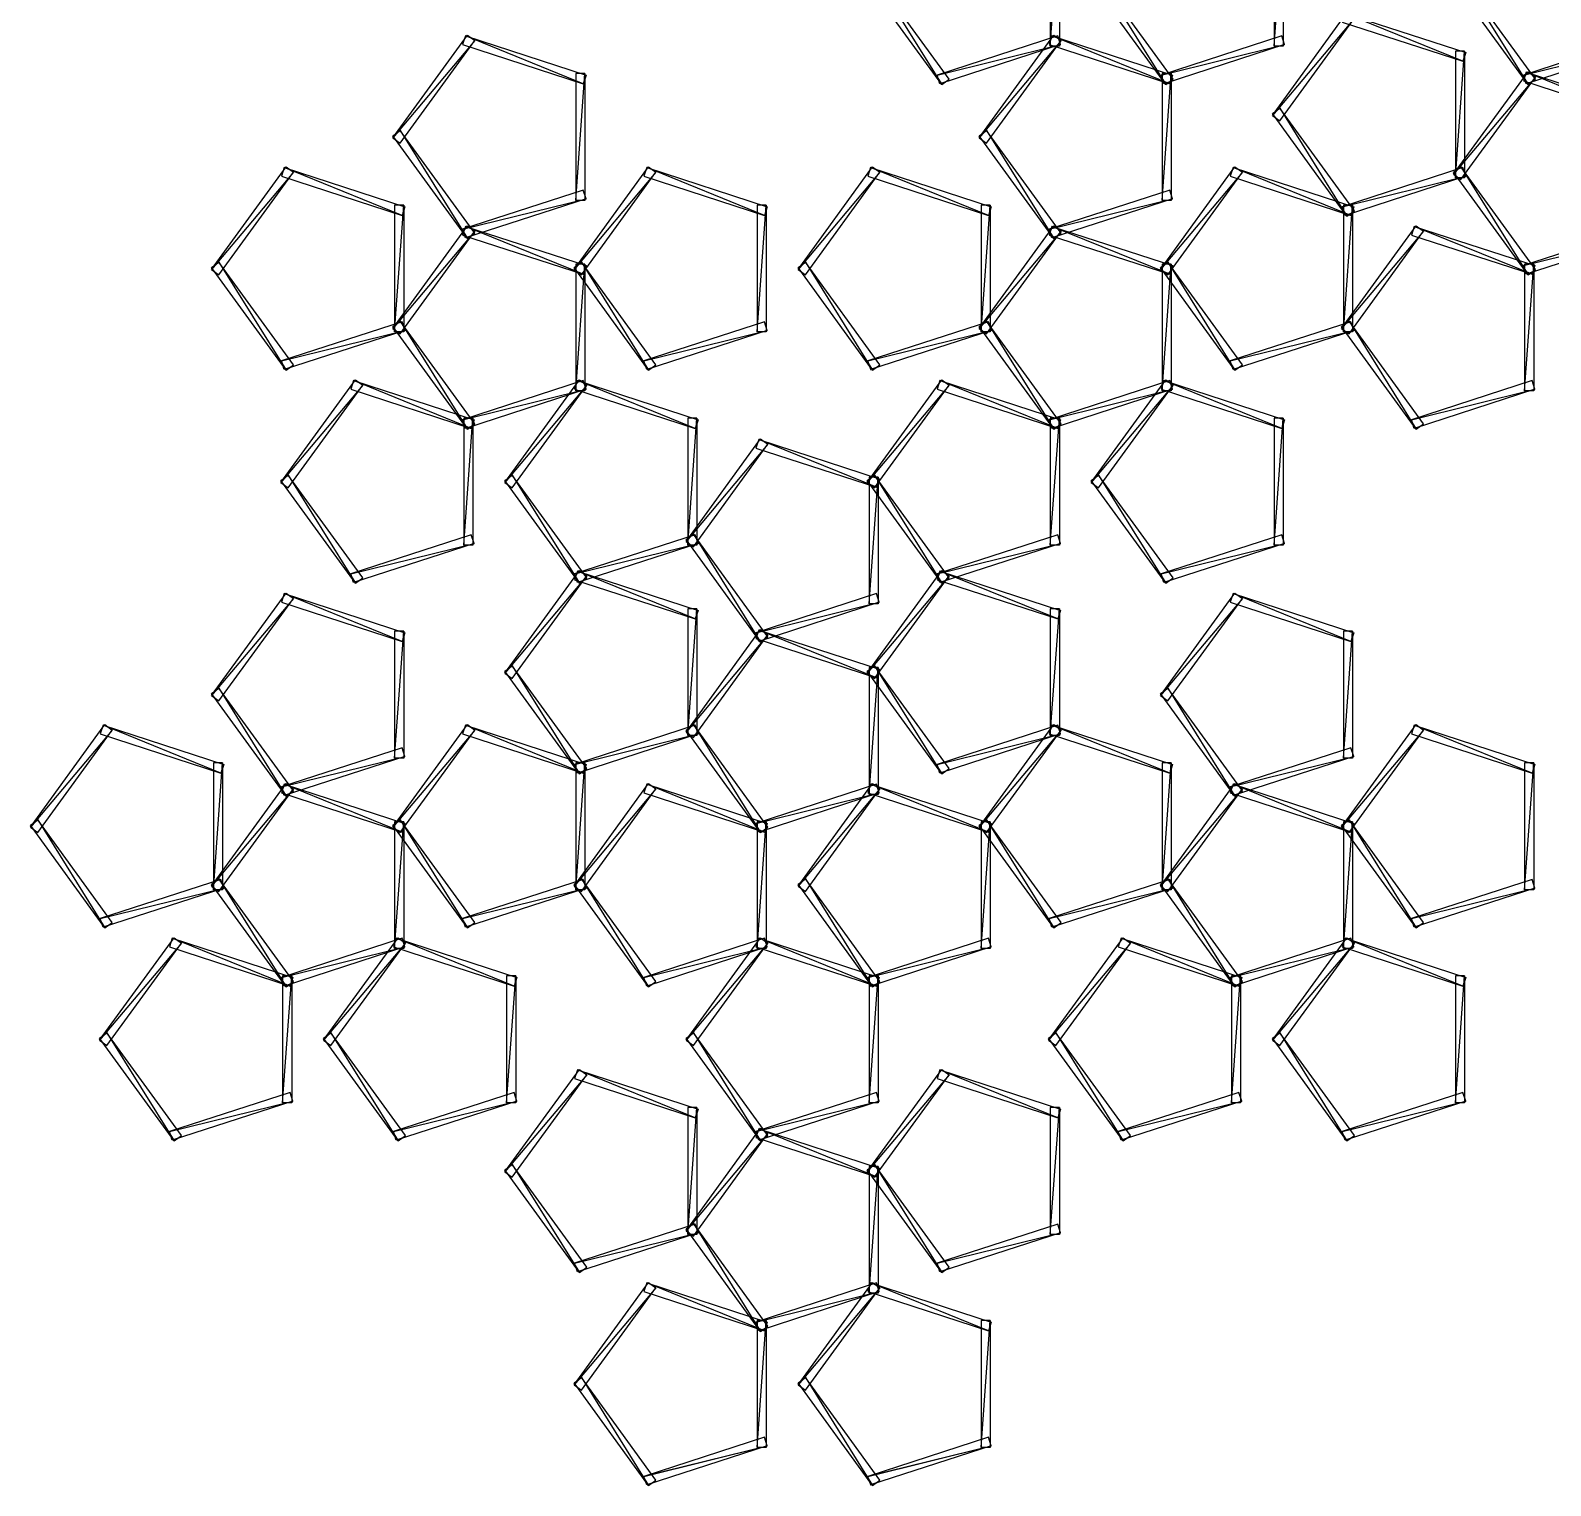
# Model space of a CAD drawing. Header units: metres. Extents: x 99 to 538, y -136 to 284.
# Drawn here: x 151.7 to 319, y -135.6 to 24.5 of the extents above; entities that cross this region are included whole.
import ezdxf

# ---------------------------------------------------------------- set-up
doc = ezdxf.new("R2010")
doc.units = ezdxf.units.M

msp = doc.modelspace()

# ---------------------------------------------------------------- linework, layer by layer
for points in [[(264.925, 36.77082), (263.925, 36.77082), (263.925, 22.810806), (263.92508, 22.810905, 0.0001)], [(263.925, 22.810806), (264.925, 36.77082), (264.925, 22.810806), (264.92508, 22.810905, 0.0001)], [(289.57642, 36.77082), (288.57642, 36.77082), (288.57642, 22.810806), (288.5765, 22.810905, 0.0001)], [(288.57642, 22.810806), (289.57642, 36.77082), (289.57642, 22.810806), (289.5765, 22.810905, 0.0001)], [(244.5922, 30.489216), (251.98868, 18.60754), (243.78319, 29.90143), (243.7833, 29.90153, 0.0001)], [(251.98868, 18.60754), (252.79768, 19.195326), (244.5922, 30.489216), (244.5923, 30.489315, 0.0001)], [(269.24362, 30.489216), (276.64008, 18.60754), (268.4346, 29.90143), (268.4347, 29.90153, 0.0001)], [(276.64008, 18.60754), (277.4491, 19.195326), (269.24362, 30.489216), (269.2437, 30.489315, 0.0001)], [(309.13046, 30.489216), (316.52692, 18.60754), (308.32144, 29.90143), (308.32153, 29.90153, 0.0001)], [(316.52692, 18.60754), (317.33594, 19.195326), (309.13046, 30.489216), (309.13055, 30.489315, 0.0001)], [(297.39252, 25.896568), (288.37802, 15.190465), (296.5835, 26.484354), (296.5836, 26.484453, 0.0001)], [(288.37802, 15.190465), (289.18704, 14.602679), (297.39252, 25.896568), (297.3926, 25.896667, 0.0001)], [(296.3731, 26.415989), (296.0641, 25.464931), (309.34085, 21.15105), (309.34094, 21.15115, 0.0001)], [(309.34085, 21.15105), (296.3731, 26.415989), (309.64987, 22.102108), (309.64996, 22.102207, 0.0001)], [(200.58517, 23.421425), (191.57068, 12.715322), (199.77617, 24.009212), (199.77628, 24.009312, 0.0001)], [(199.56577, 23.940847), (199.25674, 22.98979), (212.53351, 18.675907), (212.53362, 18.676006, 0.0001)], [(212.53351, 18.675907), (199.56577, 23.940847), (212.84253, 19.626965), (212.84264, 19.627064, 0.0001)], [(265.05502, 22.989786), (264.746, 23.940844), (251.46924, 19.62696), (251.46935, 19.62706, 0.0001)], [(265.12338, 23.421425), (256.1089, 12.715322), (264.31436, 24.009212), (264.31445, 24.009312, 0.0001)], [(264.10397, 23.940847), (263.79495, 22.98979), (277.07172, 18.675907), (277.0718, 18.676006, 0.0001)], [(277.07172, 18.675907), (264.10397, 23.940847), (277.38074, 19.626965), (277.38083, 19.627064, 0.0001)], [(289.70645, 22.989786), (289.39743, 23.940844), (276.12067, 19.62696), (276.12076, 19.62706, 0.0001)], [(329.5933, 22.989832), (329.28427, 23.94089), (316.0075, 19.627007), (316.0076, 19.627106, 0.0001)], [(191.57068, 12.715322), (192.37968, 12.127537), (200.58517, 23.421425), (200.58528, 23.421524, 0.0001)], [(251.46924, 19.62696), (265.05502, 22.989786), (251.77826, 18.675903), (251.77837, 18.676003, 0.0001)], [(256.1089, 12.715322), (256.9179, 12.127537), (265.12338, 23.421425), (265.12347, 23.421524, 0.0001)], [(276.12067, 19.62696), (289.70645, 22.989786), (276.4297, 18.675903), (276.42978, 18.676003, 0.0001)], [(309.51984, 22.281086), (308.51984, 22.281086), (308.51984, 8.321073), (308.51993, 8.321173, 0.0001)], [(308.51984, 8.321073), (309.51984, 22.281086), (309.51984, 8.321073), (309.51993, 8.321173, 0.0001)], [(316.0075, 19.627007), (329.5933, 22.989832), (316.31653, 18.67595), (316.31662, 18.676048, 0.0001)], [(212.71248, 19.805946), (211.71248, 19.805946), (211.71248, 5.845933), (211.71259, 5.846033, 0.0001)], [(211.71248, 5.845933), (212.71248, 19.805946), (212.71248, 5.845933), (212.71259, 5.846033, 0.0001)], [(277.2507, 19.805946), (276.2507, 19.805946), (276.2507, 5.845933), (276.2508, 5.846033, 0.0001)], [(276.2507, 5.845933), (277.2507, 19.805946), (277.2507, 5.845933), (277.2508, 5.846033, 0.0001)], [(317.33594, 19.416561), (308.32144, 8.710457), (316.52692, 20.004345), (316.527, 20.004444, 0.0001)], [(308.32144, 8.710457), (309.13046, 8.122671), (317.33594, 19.416561), (317.33603, 19.41666, 0.0001)], [(316.31653, 19.936026), (316.0075, 18.984968), (329.28427, 14.671087), (329.28436, 14.671187, 0.0001)], [(329.28427, 14.671087), (316.31653, 19.936026), (329.5933, 15.622145), (329.59338, 15.622245, 0.0001)], [(289.18704, 15.999483), (296.5835, 4.117808), (288.37802, 15.411697), (288.3781, 15.411798, 0.0001)], [(296.5835, 4.117808), (297.39252, 4.705594), (289.18704, 15.999483), (289.18713, 15.999583, 0.0001)], [(192.37968, 13.524341), (199.77617, 1.642665), (191.57068, 12.936555), (191.57079, 12.936655, 0.0001)], [(199.77617, 1.642665), (200.58517, 2.230451), (192.37968, 13.524341), (192.37979, 13.524441, 0.0001)], [(256.9179, 13.524341), (264.31436, 1.642665), (256.1089, 12.936555), (256.10898, 12.936655, 0.0001)], [(264.31436, 1.642665), (265.12338, 2.230451), (256.9179, 13.524341), (256.918, 13.524441, 0.0001)], [(180.64177, 8.931691), (171.62727, -1.774412), (179.83276, 9.519477), (179.83287, 9.519577, 0.0001)], [(171.62727, -1.774412), (172.43628, -2.362198), (180.64177, 8.931691), (180.64188, 8.931791, 0.0001)], [(179.62236, 9.451112), (179.31334, 8.500054), (192.5901, 4.186172), (192.59021, 4.186273, 0.0001)], [(192.5901, 4.186172), (179.62236, 9.451112), (192.89912, 5.13723), (192.89923, 5.13733, 0.0001)], [(220.52858, 8.931692), (211.51408, -1.774411), (219.71957, 9.519478), (219.71968, 9.519578, 0.0001)], [(211.51408, -1.774411), (212.32309, -2.362197), (220.52858, 8.931692), (220.52869, 8.931792, 0.0001)], [(219.50917, 9.451113), (219.20015, 8.500055), (232.47691, 4.186173), (232.47702, 4.186274, 0.0001)], [(232.47691, 4.186173), (219.50917, 9.451113), (232.78593, 5.137231), (232.78604, 5.137331, 0.0001)], [(245.17998, 8.931691), (236.16548, -1.774412), (244.37097, 9.519477), (244.37108, 9.519577, 0.0001)], [(236.16548, -1.774412), (236.97449, -2.362198), (245.17998, 8.931691), (245.18008, 8.931791, 0.0001)], [(244.16057, 9.451112), (243.85155, 8.500054), (257.1283, 4.186172), (257.1284, 4.186273, 0.0001)], [(257.1283, 4.186172), (244.16057, 9.451112), (257.43732, 5.13723), (257.4374, 5.13733, 0.0001)], [(285.0668, 8.931692), (276.0523, -1.774411), (284.25778, 9.519478), (284.25787, 9.519578, 0.0001)], [(276.0523, -1.774411), (276.86133, -2.362197), (285.0668, 8.931692), (285.0669, 8.931792, 0.0001)], [(284.0474, 9.451113), (283.73837, 8.500055), (297.01514, 4.186173), (297.01523, 4.186274, 0.0001)], [(297.01514, 4.186173), (284.0474, 9.451113), (297.32416, 5.137231), (297.32425, 5.137331, 0.0001)], [(309.64987, 8.500054), (309.34085, 9.451112), (296.0641, 5.13723), (296.06418, 5.13733, 0.0001)], [(296.0641, 5.13723), (309.64987, 8.500054), (296.3731, 4.186172), (296.3732, 4.186273, 0.0001)], [(309.13046, 9.519477), (316.52692, -2.362198), (308.32144, 8.931691), (308.32153, 8.931791, 0.0001)], [(316.52692, -2.362198), (317.33594, -1.774412), (309.13046, 9.519477), (309.13055, 9.519577, 0.0001)], [(212.84251, 6.024913), (212.5335, 6.97597), (199.25673, 2.662089), (199.25684, 2.662189, 0.0001)], [(277.38074, 6.024913), (277.07172, 6.97597), (263.79495, 2.662089), (263.79504, 2.662189, 0.0001)], [(192.76907, 5.31621), (191.76907, 5.31621), (191.76907, -8.643804), (191.76918, -8.643703, 0.0001)], [(191.76907, -8.643804), (192.76907, 5.31621), (192.76907, -8.643804), (192.76918, -8.643703, 0.0001)], [(199.25673, 2.662089), (212.84251, 6.024913), (199.56575, 1.711032), (199.56586, 1.711132, 0.0001)], [(232.65588, 5.316211), (231.65588, 5.316211), (231.65588, -8.643803), (231.65599, -8.643702, 0.0001)], [(231.65588, -8.643803), (232.65588, 5.316211), (232.65588, -8.643803), (232.65599, -8.643702, 0.0001)], [(257.30728, 5.31621), (256.30728, 5.31621), (256.30728, -8.643804), (256.30737, -8.643703, 0.0001)], [(256.30728, -8.643804), (257.30728, 5.31621), (257.30728, -8.643804), (257.30737, -8.643703, 0.0001)], [(263.79495, 2.662089), (277.38074, 6.024913), (264.10397, 1.711032), (264.10406, 1.711132, 0.0001)], [(297.19412, 5.316211), (296.19412, 5.316211), (296.19412, -8.643803), (296.1942, -8.643702, 0.0001)], [(296.19412, -8.643803), (297.19412, 5.316211), (297.19412, -8.643803), (297.1942, -8.643702, 0.0001)], [(200.58517, 2.451684), (191.57068, -8.254419), (199.77617, 3.03947), (199.77628, 3.03957, 0.0001)], [(191.57068, -8.254419), (192.37968, -8.842205), (200.58517, 2.451684), (200.58528, 2.451784, 0.0001)], [(199.56577, 2.971106), (199.25674, 2.020049), (212.53351, -2.293833), (212.53362, -2.293733, 0.0001)], [(212.53351, -2.293833), (199.56577, 2.971106), (212.84253, -1.342775), (212.84264, -1.342675, 0.0001)], [(265.12338, 2.451684), (256.1089, -8.254419), (264.31436, 3.03947), (264.31445, 3.03957, 0.0001)], [(256.1089, -8.254419), (256.9179, -8.842205), (265.12338, 2.451684), (265.12347, 2.451784, 0.0001)], [(264.10397, 2.971106), (263.79495, 2.020049), (277.07172, -2.293833), (277.0718, -2.293733, 0.0001)], [(277.07172, -2.293833), (264.10397, 2.971106), (277.38074, -1.342775), (277.38083, -1.342675, 0.0001)], [(305.01022, 2.451685), (295.99573, -8.254418), (304.2012, 3.039471), (304.2013, 3.039571, 0.0001)], [(295.99573, -8.254418), (296.80475, -8.842204), (305.01022, 2.451685), (305.0103, 2.451785, 0.0001)], [(303.9908, 2.971106), (303.6818, 2.020048), (316.95856, -2.293834), (316.95865, -2.293734, 0.0001)], [(316.95856, -2.293834), (303.9908, 2.971106), (317.26758, -1.342776), (317.26767, -1.342676, 0.0001)], [(329.5933, 2.02009), (329.28427, 2.971147), (316.0075, -1.342734), (316.0076, -1.342634, 0.0001)], [(316.0075, -1.342734), (329.5933, 2.02009), (316.31653, -2.293792), (316.31662, -2.293692, 0.0001)], [(172.43628, -0.965394), (179.83276, -12.847069), (171.62727, -1.55318), (171.62738, -1.55308, 0.0001)], [(179.83276, -12.847069), (180.64177, -12.259283), (172.43628, -0.965394), (172.43639, -0.965294, 0.0001)], [(212.3231, -0.965393), (219.71957, -12.847068), (211.51408, -1.553179), (211.51419, -1.553079, 0.0001)], [(212.71248, -1.163795), (211.71248, -1.163795), (211.71248, -15.123809), (211.71259, -15.123709, 0.0001)], [(211.71248, -15.123809), (212.71248, -1.163795), (212.71248, -15.123809), (212.71259, -15.123709, 0.0001)], [(219.71957, -12.847068), (220.52858, -12.259282), (212.3231, -0.965393), (212.32321, -0.965293, 0.0001)], [(236.97449, -0.965394), (244.37097, -12.847069), (236.16548, -1.55318), (236.16559, -1.55308, 0.0001)], [(244.37097, -12.847069), (245.17998, -12.259283), (236.97449, -0.965394), (236.9746, -0.965294, 0.0001)], [(276.86133, -0.965352), (284.25778, -12.847027), (276.0523, -1.553138), (276.0524, -1.553038, 0.0001)], [(277.2507, -1.163754), (276.2507, -1.163754), (276.2507, -15.123768), (276.2508, -15.123668, 0.0001)], [(276.2507, -15.123768), (277.2507, -1.163754), (277.2507, -15.123768), (277.2508, -15.123668, 0.0001)], [(284.25778, -12.847027), (285.0668, -12.259241), (276.86133, -0.965352), (276.86142, -0.965252, 0.0001)], [(317.13754, -1.163754), (316.13754, -1.163754), (316.13754, -15.123768), (316.13763, -15.123668, 0.0001)], [(316.13754, -15.123768), (317.13754, -1.163754), (317.13754, -15.123768), (317.13763, -15.123668, 0.0001)], [(192.89911, -8.464823), (192.59009, -7.513765), (179.31332, -11.827647), (179.31343, -11.827547, 0.0001)], [(192.37968, -7.4454), (199.77617, -19.327076), (191.57068, -8.033186), (191.57079, -8.033086, 0.0001)], [(199.77617, -19.327076), (200.58517, -18.73929), (192.37968, -7.4454), (192.37979, -7.4453, 0.0001)], [(232.78592, -8.464823), (232.4769, -7.513765), (219.20013, -11.827646), (219.20024, -11.827546, 0.0001)], [(257.43732, -8.464823), (257.1283, -7.513765), (243.85153, -11.827647), (243.85164, -11.827547, 0.0001)], [(256.9179, -7.4454), (264.31436, -19.327076), (256.1089, -8.033186), (256.10898, -8.033086, 0.0001)], [(264.31436, -19.327076), (265.12338, -18.73929), (256.9179, -7.4454), (256.918, -7.4453, 0.0001)], [(297.32416, -8.464781), (297.01514, -7.513723), (283.73837, -11.827605), (283.73846, -11.827505, 0.0001)], [(296.80475, -7.445358), (304.2012, -19.327034), (295.99573, -8.033144), (295.99582, -8.033044, 0.0001)], [(304.2012, -19.327034), (305.01022, -18.739248), (296.80475, -7.445358), (296.80484, -7.445258, 0.0001)], [(179.31332, -11.827647), (192.89911, -8.464823), (179.62234, -12.778705), (179.62245, -12.778605, 0.0001)], [(219.20013, -11.827646), (232.78592, -8.464823), (219.50916, -12.778704), (219.50926, -12.778604, 0.0001)], [(243.85153, -11.827647), (257.43732, -8.464823), (244.16055, -12.778705), (244.16066, -12.778605, 0.0001)], [(283.73837, -11.827605), (297.32416, -8.464781), (284.0474, -12.778663), (284.0475, -12.778563, 0.0001)], [(188.25948, -14.513193), (179.24498, -25.219297), (187.45047, -13.925407), (187.45058, -13.925307, 0.0001)], [(179.24498, -25.219297), (180.05399, -25.807083), (188.25948, -14.513193), (188.25958, -14.513093, 0.0001)], [(187.24007, -13.993773), (186.93105, -14.94483), (200.20781, -19.258713), (200.20792, -19.258614, 0.0001)], [(200.20781, -19.258713), (187.24007, -13.993773), (200.51683, -18.307655), (200.51694, -18.307556, 0.0001)], [(212.84251, -14.94483), (212.5335, -13.993773), (199.25673, -18.307655), (199.25684, -18.307556, 0.0001)], [(199.25673, -18.307655), (212.84251, -14.94483), (199.56575, -19.258713), (199.56586, -19.258614, 0.0001)], [(212.91087, -14.513193), (203.89638, -25.219297), (212.10187, -13.925407), (212.10197, -13.925307, 0.0001)], [(203.89638, -25.219297), (204.70538, -25.807083), (212.91087, -14.513193), (212.91098, -14.513093, 0.0001)], [(211.89146, -13.993772), (211.58244, -14.944829), (224.8592, -19.25871), (224.85931, -19.258612, 0.0001)], [(224.8592, -19.25871), (211.89146, -13.993772), (225.16823, -18.307653), (225.16833, -18.307554, 0.0001)], [(252.79768, -14.513193), (243.78319, -25.219297), (251.98868, -13.925407), (251.98878, -13.925307, 0.0001)], [(243.78319, -25.219297), (244.5922, -25.807083), (252.79768, -14.513193), (252.79779, -14.513093, 0.0001)], [(251.77827, -13.993773), (251.46925, -14.94483), (264.746, -19.258713), (264.7461, -19.258614, 0.0001)], [(264.746, -19.258713), (251.77827, -13.993773), (265.05502, -18.307655), (265.0551, -18.307556, 0.0001)], [(277.38074, -14.944788), (277.07172, -13.993731), (263.79495, -18.307613), (263.79504, -18.307514, 0.0001)], [(263.79495, -18.307613), (277.38074, -14.944788), (264.10397, -19.25867), (264.10406, -19.258572, 0.0001)], [(277.4491, -14.513151), (268.4346, -25.219255), (276.64008, -13.925365), (276.64017, -13.925265, 0.0001)], [(268.4346, -25.219255), (269.24362, -25.807041), (277.4491, -14.513151), (277.4492, -14.513051, 0.0001)], [(276.4297, -13.993731), (276.12067, -14.944788), (289.39743, -19.258669), (289.39752, -19.25857, 0.0001)], [(289.39743, -19.258669), (276.4297, -13.993731), (289.70645, -18.307611), (289.70654, -18.307512, 0.0001)], [(317.26758, -14.944788), (316.95856, -13.993731), (303.6818, -18.307613), (303.6819, -18.307514, 0.0001)], [(303.6818, -18.307613), (317.26758, -14.944788), (303.9908, -19.25867), (303.9909, -19.258572, 0.0001)], [(200.38678, -18.128674), (199.38678, -18.128674), (199.38678, -32.088688), (199.38689, -32.08859, 0.0001)], [(199.38678, -32.088688), (200.38678, -18.128674), (200.38678, -32.088688), (200.38689, -32.08859, 0.0001)], [(225.03818, -18.128674), (224.03818, -18.128674), (224.03818, -32.088688), (224.03828, -32.08859, 0.0001)], [(224.03818, -32.088688), (225.03818, -18.128674), (225.03818, -32.088688), (225.03828, -32.08859, 0.0001)], [(264.925, -18.128632), (263.925, -18.128632), (263.925, -32.088646), (263.92508, -32.088547, 0.0001)], [(263.925, -32.088646), (264.925, -18.128632), (264.925, -32.088646), (264.92508, -32.088547, 0.0001)], [(289.57642, -18.128632), (288.57642, -18.128632), (288.57642, -32.088646), (288.5765, -32.088547, 0.0001)], [(288.57642, -32.088646), (289.57642, -18.128632), (289.57642, -32.088646), (289.5765, -32.088547, 0.0001)], [(232.85428, -20.9932), (223.83978, -31.699305), (232.04527, -20.405415), (232.04538, -20.405315, 0.0001)], [(223.83978, -31.699305), (224.64879, -32.28709), (232.85428, -20.9932), (232.85439, -20.993101, 0.0001)], [(231.83487, -20.47378), (231.52585, -21.424837), (244.80261, -25.73872), (244.80272, -25.73862, 0.0001)], [(244.80261, -25.73872), (231.83487, -20.47378), (245.11163, -24.787663), (245.11174, -24.787563, 0.0001)], [(180.05399, -24.410278), (187.45047, -36.291954), (179.24498, -24.998064), (179.24509, -24.997965, 0.0001)], [(187.45047, -36.291954), (188.25948, -35.704166), (180.05399, -24.410278), (180.0541, -24.41018, 0.0001)], [(204.70538, -24.410278), (212.10187, -36.291954), (203.89638, -24.998064), (203.89648, -24.997965, 0.0001)], [(212.10187, -36.291954), (212.91087, -35.704166), (204.70538, -24.410278), (204.70549, -24.41018, 0.0001)], [(244.5922, -24.410236), (251.98868, -36.291912), (243.78319, -24.998022), (243.7833, -24.997923, 0.0001)], [(244.98158, -24.608639), (243.98158, -24.608639), (243.98158, -38.568653), (243.98169, -38.568554, 0.0001)], [(243.98158, -38.568653), (244.98158, -24.608639), (244.98158, -38.568653), (244.98169, -38.568554, 0.0001)], [(251.98868, -36.291912), (252.79768, -35.704124), (244.5922, -24.410236), (244.5923, -24.410137, 0.0001)], [(269.24362, -24.410236), (276.64008, -36.291912), (268.4346, -24.998022), (268.4347, -24.997923, 0.0001)], [(276.64008, -36.291912), (277.4491, -35.704124), (269.24362, -24.410236), (269.2437, -24.410137, 0.0001)], [(200.51682, -31.909708), (200.2078, -30.95865), (186.93103, -35.272533), (186.93114, -35.272434, 0.0001)], [(225.16821, -31.909708), (224.85919, -30.95865), (211.58243, -35.27253), (211.58253, -35.27243, 0.0001)], [(224.64879, -30.890285), (232.04527, -42.77196), (223.83978, -31.478071), (223.83989, -31.477972, 0.0001)], [(232.04527, -42.77196), (232.85428, -42.184174), (224.64879, -30.890285), (224.6489, -30.890186, 0.0001)], [(265.05502, -31.909666), (264.746, -30.958609), (251.46924, -35.27249), (251.46935, -35.272392, 0.0001)], [(289.70645, -31.909666), (289.39743, -30.958609), (276.12067, -35.27249), (276.12076, -35.272392, 0.0001)], [(186.93103, -35.272533), (200.51682, -31.909708), (187.24005, -36.22359), (187.24016, -36.22349, 0.0001)], [(211.58243, -35.27253), (225.16821, -31.909708), (211.89145, -36.223587), (211.89156, -36.223488, 0.0001)], [(251.46924, -35.27249), (265.05502, -31.909666), (251.77826, -36.22355), (251.77837, -36.22345, 0.0001)], [(276.12067, -35.27249), (289.70645, -31.909666), (276.4297, -36.22355), (276.42978, -36.22345, 0.0001)], [(212.91087, -35.482933), (203.89638, -46.189037), (212.10187, -34.89515), (212.10197, -34.89505, 0.0001)], [(211.89146, -34.963512), (211.58244, -35.91457), (224.8592, -40.228455), (224.85931, -40.228355, 0.0001)], [(224.8592, -40.228455), (211.89146, -34.963512), (225.16823, -39.277397), (225.16833, -39.277298, 0.0001)], [(252.79768, -35.482895), (243.78319, -46.188995), (251.98866, -34.895107), (251.98877, -34.895008, 0.0001)], [(251.77827, -34.96347), (251.46925, -35.914528), (264.746, -40.22841), (264.7461, -40.22831, 0.0001)], [(264.746, -40.22841), (251.77827, -34.96347), (265.05502, -39.27735), (265.0551, -39.277252, 0.0001)], [(203.89638, -46.189037), (204.70538, -46.776825), (212.91087, -35.482933), (212.91098, -35.482834, 0.0001)], [(243.78319, -46.188995), (244.5922, -46.776783), (252.79768, -35.482895), (252.79779, -35.482796, 0.0001)], [(180.64177, -37.958076), (171.62727, -48.66418), (179.83276, -37.370293), (179.83287, -37.370193, 0.0001)], [(171.62727, -48.66418), (172.43628, -49.25197), (180.64177, -37.958076), (180.64188, -37.957977, 0.0001)], [(179.62236, -37.438656), (179.31334, -38.389713), (192.5901, -42.703598), (192.59021, -42.7035, 0.0001)], [(192.5901, -42.703598), (179.62236, -37.438656), (192.89912, -41.75254), (192.89923, -41.75244, 0.0001)], [(245.11162, -38.38967), (244.8026, -37.438614), (231.52583, -41.7525), (231.52594, -41.7524, 0.0001)], [(231.52583, -41.7525), (245.11162, -38.38967), (231.83485, -42.703556), (231.83496, -42.703457, 0.0001)], [(285.0668, -37.95803), (276.0523, -48.664135), (284.25778, -37.370247), (284.25787, -37.370148, 0.0001)], [(276.0523, -48.664135), (276.86133, -49.251923), (285.0668, -37.95803), (285.0669, -37.95793, 0.0001)], [(284.0474, -37.43861), (283.73837, -38.389668), (297.01514, -42.703552), (297.01523, -42.703453, 0.0001)], [(297.01514, -42.703552), (284.0474, -37.43861), (297.32416, -41.752495), (297.32425, -41.752396, 0.0001)], [(225.03818, -39.098415), (224.03818, -39.098415), (224.03818, -53.05843), (224.03828, -53.05833, 0.0001)], [(224.03818, -53.05843), (225.03818, -39.098415), (225.03818, -53.05843), (225.03828, -53.05833, 0.0001)], [(264.925, -39.098373), (263.925, -39.098373), (263.925, -53.058388), (263.92508, -53.05829, 0.0001)], [(263.925, -53.058388), (264.925, -39.098373), (264.925, -53.058388), (264.92508, -53.05829, 0.0001)], [(192.76907, -41.57356), (191.76907, -41.57356), (191.76907, -55.533573), (191.76918, -55.533474, 0.0001)], [(191.76907, -55.533573), (192.76907, -41.57356), (192.76907, -55.533573), (192.76918, -55.533474, 0.0001)], [(232.85428, -41.962944), (223.83978, -52.669044), (232.04527, -41.375156), (232.04538, -41.375057, 0.0001)], [(231.83487, -41.44348), (231.52585, -42.394535), (244.80261, -46.70842), (244.80272, -46.70832, 0.0001)], [(244.80261, -46.70842), (231.83487, -41.44348), (245.11163, -45.757362), (245.11174, -45.757263, 0.0001)], [(297.19412, -41.573513), (296.19412, -41.573513), (296.19412, -55.533527), (296.1942, -55.53343, 0.0001)], [(296.19412, -55.533527), (297.19412, -41.573513), (297.19412, -55.533527), (297.1942, -55.53343, 0.0001)], [(223.83978, -52.669044), (224.64879, -53.256832), (232.85428, -41.962944), (232.85439, -41.962845, 0.0001)], [(204.70538, -45.38002), (212.10187, -57.261696), (203.89638, -45.967804), (203.89648, -45.967705, 0.0001)], [(212.10187, -57.261696), (212.91087, -56.67391), (204.70538, -45.38002), (204.70549, -45.37992, 0.0001)], [(244.5922, -45.379986), (251.98868, -57.26166), (243.78319, -45.967773), (243.7833, -45.967674, 0.0001)], [(244.98158, -45.57839), (243.98158, -45.57839), (243.98158, -59.538403), (243.98169, -59.538303, 0.0001)], [(243.98158, -59.538403), (244.98158, -45.57839), (244.98158, -59.538403), (244.98169, -59.538303, 0.0001)], [(251.98868, -57.26166), (252.79768, -56.673874), (244.5922, -45.379986), (244.5923, -45.379887, 0.0001)], [(172.43628, -47.855164), (179.83276, -59.73684), (171.62727, -48.442947), (171.62738, -48.44285, 0.0001)], [(179.83276, -59.73684), (180.64177, -59.14905), (172.43628, -47.855164), (172.43639, -47.855064, 0.0001)], [(276.86133, -47.855118), (284.25778, -59.736794), (276.0523, -48.442905), (276.0524, -48.442806, 0.0001)], [(284.25778, -59.736794), (285.0668, -59.149006), (276.86133, -47.855118), (276.86142, -47.85502, 0.0001)], [(160.69836, -52.447815), (151.68387, -63.15392), (159.88936, -51.86003), (159.88947, -51.859932, 0.0001)], [(200.58517, -52.447815), (191.57068, -63.153915), (199.77617, -51.860027), (199.77628, -51.85993, 0.0001)], [(224.64879, -51.860027), (232.04527, -63.741703), (223.83978, -52.447815), (223.83989, -52.447716, 0.0001)], [(232.04527, -63.741703), (232.85428, -63.153915), (224.64879, -51.860027), (224.6489, -51.85993, 0.0001)], [(265.12338, -52.447777), (256.1089, -63.15388), (264.31436, -51.859993), (264.31445, -51.859894, 0.0001)], [(305.01022, -52.44777), (295.99573, -63.15387), (304.2012, -51.85998), (304.2013, -51.859882, 0.0001)], [(151.68387, -63.15392), (152.49287, -63.741707), (160.69836, -52.447815), (160.69847, -52.447716, 0.0001)], [(159.67896, -51.928394), (159.36993, -52.87945), (172.6467, -57.193336), (172.6468, -57.193237, 0.0001)], [(172.6467, -57.193336), (159.67896, -51.928394), (172.95572, -56.24228), (172.95583, -56.24218, 0.0001)], [(191.57068, -63.153915), (192.37968, -63.741703), (200.58517, -52.447815), (200.58528, -52.447716, 0.0001)], [(199.56577, -51.92839), (199.25674, -52.879448), (212.53351, -57.193333), (212.53362, -57.193233, 0.0001)], [(212.53351, -57.193333), (199.56577, -51.92839), (212.84253, -56.242275), (212.84264, -56.242176, 0.0001)], [(225.16821, -52.879448), (224.85919, -51.92839), (211.58243, -56.242275), (211.58253, -56.242176, 0.0001)], [(211.58243, -56.242275), (225.16821, -52.879448), (211.89145, -57.193333), (211.89156, -57.193233, 0.0001)], [(265.05502, -52.879414), (264.746, -51.928356), (251.46924, -56.24224), (251.46935, -56.24214, 0.0001)], [(251.46924, -56.24224), (265.05502, -52.879414), (251.77826, -57.1933), (251.77837, -57.1932, 0.0001)], [(256.1089, -63.15388), (256.9179, -63.74167), (265.12338, -52.447777), (265.12347, -52.447678, 0.0001)], [(264.10397, -51.928352), (263.79495, -52.879406), (277.07172, -57.19329), (277.0718, -57.19319, 0.0001)], [(277.07172, -57.19329), (264.10397, -51.928352), (277.38074, -56.242233), (277.38083, -56.242134, 0.0001)], [(295.99573, -63.15387), (296.80475, -63.741657), (305.01022, -52.44777), (305.0103, -52.44767, 0.0001)], [(303.9908, -51.928345), (303.6818, -52.879402), (316.95856, -57.193287), (316.95865, -57.193188, 0.0001)], [(316.95856, -57.193287), (303.9908, -51.928345), (317.26758, -56.24223), (317.26767, -56.24213, 0.0001)], [(192.89911, -55.35459), (192.59009, -54.403534), (179.31332, -58.717415), (179.31343, -58.717316, 0.0001)], [(297.32416, -55.354546), (297.01514, -54.40349), (283.73837, -58.71737), (283.73846, -58.71727, 0.0001)], [(172.82567, -56.063297), (171.82567, -56.063297), (171.82567, -70.02331), (171.82578, -70.02321, 0.0001)], [(171.82567, -70.02331), (172.82567, -56.063297), (172.82567, -70.02331), (172.82578, -70.02321, 0.0001)], [(179.31332, -58.717415), (192.89911, -55.35459), (179.62234, -59.668472), (179.62245, -59.668373, 0.0001)], [(212.71248, -56.063293), (211.71248, -56.063293), (211.71248, -70.02331), (211.71259, -70.02321, 0.0001)], [(211.71248, -70.02331), (212.71248, -56.063293), (212.71248, -70.02331), (212.71259, -70.02321, 0.0001)], [(277.2507, -56.06325), (276.2507, -56.06325), (276.2507, -70.02326), (276.2508, -70.02316, 0.0001)], [(276.2507, -70.02326), (277.2507, -56.06325), (277.2507, -70.02326), (277.2508, -70.02316, 0.0001)], [(283.73837, -58.71737), (297.32416, -55.354546), (284.0474, -59.668427), (284.0475, -59.668327, 0.0001)], [(317.13754, -56.063248), (316.13754, -56.063248), (316.13754, -70.02326), (316.13763, -70.02316, 0.0001)], [(316.13754, -70.02326), (317.13754, -56.063248), (317.13754, -70.02326), (317.13763, -70.02316, 0.0001)], [(180.64177, -58.92782), (171.62727, -69.63393), (179.83276, -58.340034), (179.83287, -58.339935, 0.0001)], [(179.62236, -58.408398), (179.31334, -59.359455), (192.5901, -63.67334), (192.59021, -63.67324, 0.0001)], [(192.5901, -63.67334), (179.62236, -58.408398), (192.89912, -62.722282), (192.89923, -62.722183, 0.0001)], [(220.52858, -58.92782), (211.51408, -69.63393), (219.71957, -58.340034), (219.71968, -58.339935, 0.0001)], [(219.50917, -58.408398), (219.20015, -59.359455), (232.47691, -63.67334), (232.47702, -63.67324, 0.0001)], [(232.47691, -63.67334), (219.50917, -58.408398), (232.78593, -62.722282), (232.78604, -62.722183, 0.0001)], [(245.11162, -59.359432), (244.8026, -58.408375), (231.52583, -62.72226), (231.52594, -62.72216, 0.0001)], [(245.17998, -58.927795), (236.16548, -69.6339), (244.37097, -58.34001), (244.37108, -58.339912, 0.0001)], [(244.16057, -58.408363), (243.85155, -59.35942), (257.1283, -63.6733), (257.1284, -63.673203, 0.0001)], [(257.1283, -63.6733), (244.16057, -58.408363), (257.43732, -62.722244), (257.4374, -62.722145, 0.0001)], [(285.0668, -58.927773), (276.0523, -69.63388), (284.25778, -58.33999), (284.25787, -58.33989, 0.0001)], [(284.0474, -58.40835), (283.73837, -59.35941), (297.01514, -63.673294), (297.01523, -63.673195, 0.0001)], [(297.01514, -63.673294), (284.0474, -58.40835), (297.32416, -62.722237), (297.32425, -62.722137, 0.0001)], [(171.62727, -69.63393), (172.43628, -70.22171), (180.64177, -58.92782), (180.64188, -58.92772, 0.0001)], [(211.51408, -69.63393), (212.32309, -70.22171), (220.52858, -58.92782), (220.52869, -58.92772, 0.0001)], [(231.52583, -62.72226), (245.11162, -59.359432), (231.83485, -63.673317), (231.83496, -63.673218, 0.0001)], [(236.16548, -69.6339), (236.97449, -70.22169), (245.17998, -58.927795), (245.18008, -58.927696, 0.0001)], [(276.0523, -69.63388), (276.86133, -70.221664), (285.0668, -58.927773), (285.0669, -58.927673, 0.0001)], [(152.49287, -62.344902), (159.88936, -74.22658), (151.68387, -62.932686), (151.68398, -62.932587, 0.0001)], [(159.88936, -74.22658), (160.69836, -73.638794), (152.49287, -62.344902), (152.49298, -62.344803, 0.0001)], [(192.37968, -62.34488), (199.77617, -74.226555), (191.57068, -62.932663), (191.57079, -62.932564, 0.0001)], [(192.76907, -62.54328), (191.76907, -62.54328), (191.76907, -76.503296), (191.76918, -76.5032, 0.0001)], [(191.76907, -76.503296), (192.76907, -62.54328), (192.76907, -76.503296), (192.76918, -76.5032, 0.0001)], [(199.77617, -74.226555), (200.58517, -73.63877), (192.37968, -62.34488), (192.37979, -62.34478, 0.0001)], [(232.65588, -62.543278), (231.65588, -62.543278), (231.65588, -76.50329), (231.65599, -76.50319, 0.0001)], [(231.65588, -76.50329), (232.65588, -62.543278), (232.65588, -76.50329), (232.65599, -76.50319, 0.0001)], [(256.9179, -62.344864), (264.31436, -74.22654), (256.1089, -62.932648), (256.10898, -62.93255, 0.0001)], [(257.30728, -62.543266), (256.30728, -62.543266), (256.30728, -76.50328), (256.30737, -76.50318, 0.0001)], [(256.30728, -76.50328), (257.30728, -62.543266), (257.30728, -76.50328), (257.30737, -76.50318, 0.0001)], [(264.31436, -74.22654), (265.12338, -73.638756), (256.9179, -62.344864), (256.918, -62.344765, 0.0001)], [(296.80475, -62.34485), (304.2012, -74.226524), (295.99573, -62.932632), (295.99582, -62.932533, 0.0001)], [(297.19412, -62.54325), (296.19412, -62.54325), (296.19412, -76.503265), (296.1942, -76.50317, 0.0001)], [(296.19412, -76.503265), (297.19412, -62.54325), (297.19412, -76.503265), (297.1942, -76.50317, 0.0001)], [(304.2012, -74.226524), (305.01022, -73.63874), (296.80475, -62.34485), (296.80484, -62.34475, 0.0001)], [(172.9557, -69.84433), (172.64668, -68.89327), (159.36992, -73.20715), (159.37003, -73.207054, 0.0001)], [(159.36992, -73.20715), (172.9557, -69.84433), (159.67894, -74.15821), (159.67905, -74.15811, 0.0001)], [(172.43628, -68.824905), (179.83276, -80.70658), (171.62727, -69.41269), (171.62738, -69.41259, 0.0001)], [(179.83276, -80.70658), (180.64177, -80.1188), (172.43628, -68.824905), (172.43639, -68.82481, 0.0001)], [(212.84251, -69.84431), (212.5335, -68.89325), (199.25673, -73.20713), (199.25684, -73.20703, 0.0001)], [(199.25673, -73.20713), (212.84251, -69.84431), (199.56575, -74.15819), (199.56586, -74.15809, 0.0001)], [(212.32309, -68.82488), (219.71957, -80.70656), (211.51408, -69.41267), (211.51419, -69.41257, 0.0001)], [(219.71957, -80.70656), (220.52858, -80.118774), (212.32309, -68.82488), (212.3232, -68.82478, 0.0001)], [(236.97449, -68.82488), (244.37097, -80.70656), (236.16548, -69.41267), (236.16559, -69.41257, 0.0001)], [(244.37097, -80.70656), (245.17998, -80.118774), (236.97449, -68.82488), (236.9746, -68.82478, 0.0001)], [(277.38074, -69.84429), (277.07172, -68.893234), (263.79495, -73.207115), (263.79504, -73.207016, 0.0001)], [(263.79495, -73.207115), (277.38074, -69.84429), (264.10397, -74.15817), (264.10406, -74.15807, 0.0001)], [(276.86133, -68.82487), (284.25778, -80.70654), (276.0523, -69.41265), (276.0524, -69.41255, 0.0001)], [(284.25778, -80.70654), (285.0668, -80.11876), (276.86133, -68.82487), (276.86142, -68.82477, 0.0001)], [(317.26758, -69.844284), (316.95856, -68.89323), (303.6818, -73.20711), (303.6819, -73.20701, 0.0001)], [(303.6818, -73.20711), (317.26758, -69.844284), (303.9908, -74.158165), (303.9909, -74.158066, 0.0001)], [(168.31607, -75.89269), (159.30157, -86.5988), (167.50706, -75.30491), (167.50717, -75.30481, 0.0001)], [(159.30157, -86.5988), (160.11058, -87.186584), (168.31607, -75.89269), (168.31618, -75.89259, 0.0001)], [(167.29666, -75.373276), (166.98764, -76.32433), (180.2644, -80.638214), (180.26451, -80.638115, 0.0001)], [(180.2644, -80.638214), (167.29666, -75.373276), (180.57343, -79.68716), (180.57353, -79.68706, 0.0001)], [(192.89911, -76.324326), (192.59009, -75.37327), (179.31332, -79.68715), (179.31343, -79.68705, 0.0001)], [(179.31332, -79.68715), (192.89911, -76.324326), (179.62234, -80.63821), (179.62245, -80.63811, 0.0001)], [(192.96747, -75.892685), (183.95297, -86.59879), (192.15846, -75.3049), (192.15857, -75.3048, 0.0001)], [(183.95297, -86.59879), (184.76198, -87.18658), (192.96747, -75.892685), (192.96758, -75.892586, 0.0001)], [(191.94806, -75.37326), (191.63904, -76.32432), (204.9158, -80.6382), (204.91591, -80.6381, 0.0001)], [(204.9158, -80.6382), (191.94806, -75.37326), (205.22482, -79.68714), (205.22493, -79.68704, 0.0001)], [(232.78592, -76.32431), (232.4769, -75.37325), (219.20013, -79.68713), (219.20024, -79.687035, 0.0001)], [(219.20013, -79.68713), (232.78592, -76.32431), (219.50916, -80.63819), (219.50926, -80.63809, 0.0001)], [(232.85428, -75.89267), (223.83978, -86.59878), (232.04527, -75.304886), (232.04538, -75.30479, 0.0001)], [(223.83978, -86.59878), (224.64879, -87.18656), (232.85428, -75.89267), (232.85439, -75.89257, 0.0001)], [(231.83487, -75.37325), (231.52585, -76.32431), (244.80261, -80.63819), (244.80272, -80.63809, 0.0001)], [(244.80261, -80.63819), (231.83487, -75.37325), (245.11163, -79.68713), (245.11174, -79.687035, 0.0001)], [(257.43732, -76.3243), (257.1283, -75.373245), (243.85153, -79.687126), (243.85164, -79.68703, 0.0001)], [(243.85153, -79.687126), (257.43732, -76.3243), (244.16055, -80.63818), (244.16066, -80.638084, 0.0001)], [(272.7411, -75.892654), (263.7266, -86.59876), (271.93207, -75.30487), (271.93216, -75.30477, 0.0001)], [(263.7266, -86.59876), (264.5356, -87.18655), (272.7411, -75.892654), (272.74118, -75.892555, 0.0001)], [(271.72168, -75.37324), (271.41266, -76.324295), (284.68942, -80.638176), (284.6895, -80.63808, 0.0001)], [(284.68942, -80.638176), (271.72168, -75.37324), (284.99844, -79.68712), (284.99854, -79.68702, 0.0001)], [(297.32416, -76.32429), (297.01514, -75.37323), (283.73837, -79.68711), (283.73846, -79.68701, 0.0001)], [(283.73837, -79.68711), (297.32416, -76.32429), (284.0474, -80.63817), (284.0475, -80.63807, 0.0001)], [(297.39252, -75.89265), (288.37802, -86.598755), (296.5835, -75.30486), (296.5836, -75.30476, 0.0001)], [(288.37802, -86.598755), (289.18704, -87.18654), (297.39252, -75.89265), (297.3926, -75.89255, 0.0001)], [(296.3731, -75.37323), (296.0641, -76.32429), (309.34085, -80.63817), (309.34094, -80.63807, 0.0001)], [(309.34085, -80.63817), (296.3731, -75.37323), (309.64987, -79.68711), (309.64996, -79.68701, 0.0001)], [(180.44337, -79.50817), (179.44337, -79.50817), (179.44337, -93.468185), (179.44348, -93.46809, 0.0001)], [(179.44337, -93.468185), (180.44337, -79.50817), (180.44337, -93.468185), (180.44348, -93.46809, 0.0001)], [(205.09477, -79.50816), (204.09477, -79.50816), (204.09477, -93.46818), (204.09488, -93.46808, 0.0001)], [(204.09477, -93.46818), (205.09477, -79.50816), (205.09477, -93.46818), (205.09488, -93.46808, 0.0001)], [(244.98158, -79.50815), (243.98158, -79.50815), (243.98158, -93.46816), (243.98169, -93.46806, 0.0001)], [(243.98158, -93.46816), (244.98158, -79.50815), (244.98158, -93.46816), (244.98169, -93.46806, 0.0001)], [(284.8684, -79.50813), (283.8684, -79.50813), (283.8684, -93.46815), (283.8685, -93.46805, 0.0001)], [(283.8684, -93.46815), (284.8684, -79.50813), (284.8684, -93.46815), (284.8685, -93.46805, 0.0001)], [(309.51984, -79.50813), (308.51984, -79.50813), (308.51984, -93.46815), (308.51993, -93.46805, 0.0001)], [(308.51984, -93.46815), (309.51984, -79.50813), (309.51984, -93.46815), (309.51993, -93.46805, 0.0001)], [(160.11058, -85.78978), (167.50706, -97.671455), (159.30157, -86.37756), (159.30168, -86.377464, 0.0001)], [(167.50706, -97.671455), (168.31607, -97.08367), (160.11058, -85.78978), (160.11069, -85.78968, 0.0001)], [(184.76198, -85.78977), (192.15846, -97.67145), (183.95297, -86.377556), (183.95308, -86.37746, 0.0001)], [(192.15846, -97.67145), (192.96747, -97.083664), (184.76198, -85.78977), (184.76208, -85.78967, 0.0001)], [(224.64879, -85.78976), (232.04527, -97.67143), (223.83978, -86.37754), (223.83989, -86.37744, 0.0001)], [(232.04527, -97.67143), (232.85428, -97.08365), (224.64879, -85.78976), (224.6489, -85.78966, 0.0001)], [(264.5356, -85.78974), (271.93207, -97.67142), (263.7266, -86.377525), (263.72668, -86.377426, 0.0001)], [(271.93207, -97.67142), (272.7411, -97.08363), (264.5356, -85.78974), (264.5357, -85.78964, 0.0001)], [(289.18704, -85.789734), (296.5835, -97.67141), (288.37802, -86.37752), (288.3781, -86.37742, 0.0001)], [(296.5835, -97.67141), (297.39252, -97.083626), (289.18704, -85.789734), (289.18713, -85.789635, 0.0001)], [(212.91087, -90.3824), (203.89638, -101.08851), (212.10187, -89.79462), (212.10197, -89.79452, 0.0001)], [(211.89146, -89.86298), (211.58244, -90.81404), (224.8592, -95.12792), (224.85931, -95.12782, 0.0001)], [(224.8592, -95.12792), (211.89146, -89.86298), (225.16823, -94.176865), (225.16833, -94.176765, 0.0001)], [(252.79768, -90.3824), (243.78319, -101.08851), (251.98866, -89.79462), (251.98877, -89.79452, 0.0001)], [(251.77827, -89.86298), (251.46925, -90.81404), (264.746, -95.12792), (264.7461, -95.12782, 0.0001)], [(264.746, -95.12792), (251.77827, -89.86298), (265.05502, -94.176865), (265.0551, -94.176765, 0.0001)], [(203.89638, -101.08851), (204.70538, -101.67629), (212.91087, -90.3824), (212.91098, -90.3823, 0.0001)], [(243.78319, -101.08851), (244.5922, -101.67629), (252.79768, -90.3824), (252.79779, -90.3823, 0.0001)], [(180.57341, -93.28921), (180.26439, -92.33815), (166.98763, -96.65203), (166.98773, -96.65193, 0.0001)], [(166.98763, -96.65203), (180.57341, -93.28921), (167.29665, -97.60309), (167.29675, -97.60299, 0.0001)], [(205.22481, -93.2892), (204.91579, -92.33814), (191.63902, -96.65202), (191.63913, -96.651924, 0.0001)], [(191.63902, -96.65202), (205.22481, -93.2892), (191.94804, -97.60308), (191.94815, -97.60298, 0.0001)], [(245.11162, -93.289185), (244.8026, -92.33813), (231.52583, -96.65201), (231.52594, -96.65191, 0.0001)], [(231.52583, -96.65201), (245.11162, -93.289185), (231.83485, -97.603065), (231.83496, -97.60297, 0.0001)], [(284.99844, -93.28917), (284.68942, -92.33811), (271.41266, -96.65199), (271.41275, -96.65189, 0.0001)], [(271.41266, -96.65199), (284.99844, -93.28917), (271.72168, -97.60305), (271.72177, -97.60295, 0.0001)], [(309.64987, -93.28917), (309.34085, -92.33811), (296.0641, -96.65199), (296.06418, -96.65189, 0.0001)], [(296.0641, -96.65199), (309.64987, -93.28917), (296.3731, -97.60305), (296.3732, -97.60295, 0.0001)], [(225.03818, -93.99789), (224.03818, -93.99789), (224.03818, -107.9579), (224.03828, -107.9578, 0.0001)], [(224.03818, -107.9579), (225.03818, -93.99789), (225.03818, -107.9579), (225.03828, -107.9578, 0.0001)], [(264.925, -93.99788), (263.925, -93.99788), (263.925, -107.95789), (263.92508, -107.957794, 0.0001)], [(263.925, -107.95789), (264.925, -93.99788), (264.925, -107.95789), (264.92508, -107.957794, 0.0001)], [(232.85428, -96.86241), (223.83978, -107.56852), (232.04527, -96.27463), (232.04538, -96.27453, 0.0001)], [(223.83978, -107.56852), (224.64879, -108.1563), (232.85428, -96.86241), (232.85439, -96.86231, 0.0001)], [(231.83487, -96.342995), (231.52585, -97.29405), (244.80261, -101.60793), (244.80272, -101.607834, 0.0001)], [(244.80261, -101.60793), (231.83487, -96.342995), (245.11163, -100.656876), (245.11174, -100.65678, 0.0001)], [(204.70538, -100.27949), (212.10187, -112.16116), (203.89638, -100.86727), (203.89648, -100.86717, 0.0001)], [(212.10187, -112.16116), (212.91087, -111.57338), (204.70538, -100.27949), (204.70549, -100.27939, 0.0001)], [(244.5922, -100.27949), (251.98868, -112.16116), (243.78319, -100.86727), (243.7833, -100.86717, 0.0001)], [(251.98868, -112.16116), (252.79768, -111.57338), (244.5922, -100.27949), (244.5923, -100.27939, 0.0001)], [(244.98158, -100.47789), (243.98158, -100.47789), (243.98158, -114.437904), (243.98169, -114.437805, 0.0001)], [(243.98158, -114.437904), (244.98158, -100.47789), (244.98158, -114.437904), (244.98169, -114.437805, 0.0001)], [(225.16821, -107.778915), (224.85919, -106.82786), (211.58243, -111.14174), (211.58253, -111.14164, 0.0001)], [(224.64879, -106.75949), (232.04527, -118.64117), (223.83978, -107.347275), (223.83989, -107.347176, 0.0001)], [(232.04527, -118.64117), (232.85428, -118.05338), (224.64879, -106.75949), (224.6489, -106.75939, 0.0001)], [(265.05502, -107.778915), (264.746, -106.82786), (251.46924, -111.14174), (251.46935, -111.14164, 0.0001)], [(211.58243, -111.14174), (225.16821, -107.778915), (211.89145, -112.0928), (211.89156, -112.0927, 0.0001)], [(251.46924, -111.14174), (265.05502, -107.778915), (251.77826, -112.0928), (251.77837, -112.0927, 0.0001)], [(220.52858, -113.82728), (211.51408, -124.53339), (219.71957, -113.239494), (219.71968, -113.239395, 0.0001)], [(219.50917, -113.30786), (219.20015, -114.25892), (232.47691, -118.5728), (232.47702, -118.5727, 0.0001)], [(232.47691, -118.5728), (219.50917, -113.30786), (232.78593, -117.62174), (232.78604, -117.62164, 0.0001)], [(245.11162, -114.25892), (244.8026, -113.30786), (231.52583, -117.62174), (231.52594, -117.62164, 0.0001)], [(245.17998, -113.82728), (236.16548, -124.53339), (244.37097, -113.239494), (244.37108, -113.239395, 0.0001)], [(244.16057, -113.30787), (243.85155, -114.25893), (257.1283, -118.57281), (257.1284, -118.57271, 0.0001)], [(257.1283, -118.57281), (244.16057, -113.30787), (257.43732, -117.62175), (257.4374, -117.62165, 0.0001)], [(211.51408, -124.53339), (212.32309, -125.12117), (220.52858, -113.82728), (220.52869, -113.82718, 0.0001)], [(231.52583, -117.62174), (245.11162, -114.25892), (231.83485, -118.5728), (231.83496, -118.5727, 0.0001)], [(236.16548, -124.53339), (236.97449, -125.12117), (245.17998, -113.82728), (245.18008, -113.82718, 0.0001)], [(232.65588, -117.442764), (231.65588, -117.442764), (231.65588, -131.40277), (231.65599, -131.40266, 0.0001)], [(231.65588, -131.40277), (232.65588, -117.442764), (232.65588, -131.40277), (232.65599, -131.40266, 0.0001)], [(257.30728, -117.442764), (256.30728, -117.442764), (256.30728, -131.40277), (256.30737, -131.40266, 0.0001)], [(256.30728, -131.40277), (257.30728, -117.442764), (257.30728, -131.40277), (257.30737, -131.40266, 0.0001)], [(212.32309, -123.724365), (219.71957, -135.60603), (211.51408, -124.31215), (211.51419, -124.31205, 0.0001)], [(219.71957, -135.60603), (220.52858, -135.01825), (212.32309, -123.724365), (212.3232, -123.724266, 0.0001)], [(236.97449, -123.724365), (244.37097, -135.60603), (236.16548, -124.31215), (236.16559, -124.31205, 0.0001)], [(244.37097, -135.60603), (245.17998, -135.01825), (236.97449, -123.724365), (236.9746, -123.724266, 0.0001)], [(232.78592, -131.22379), (232.4769, -130.27274), (219.20013, -134.58661), (219.20024, -134.5865, 0.0001)], [(257.43732, -131.22379), (257.1283, -130.27274), (243.85153, -134.58661), (243.85164, -134.5865, 0.0001)], [(219.20013, -134.58661), (232.78592, -131.22379), (219.50916, -135.53767), (219.50926, -135.53757, 0.0001)], [(243.85153, -134.58661), (257.43732, -131.22379), (244.16055, -135.53767), (244.16066, -135.53757, 0.0001)]]:
    msp.add_3dface(points)

doc.saveas('drawing.dxf')
